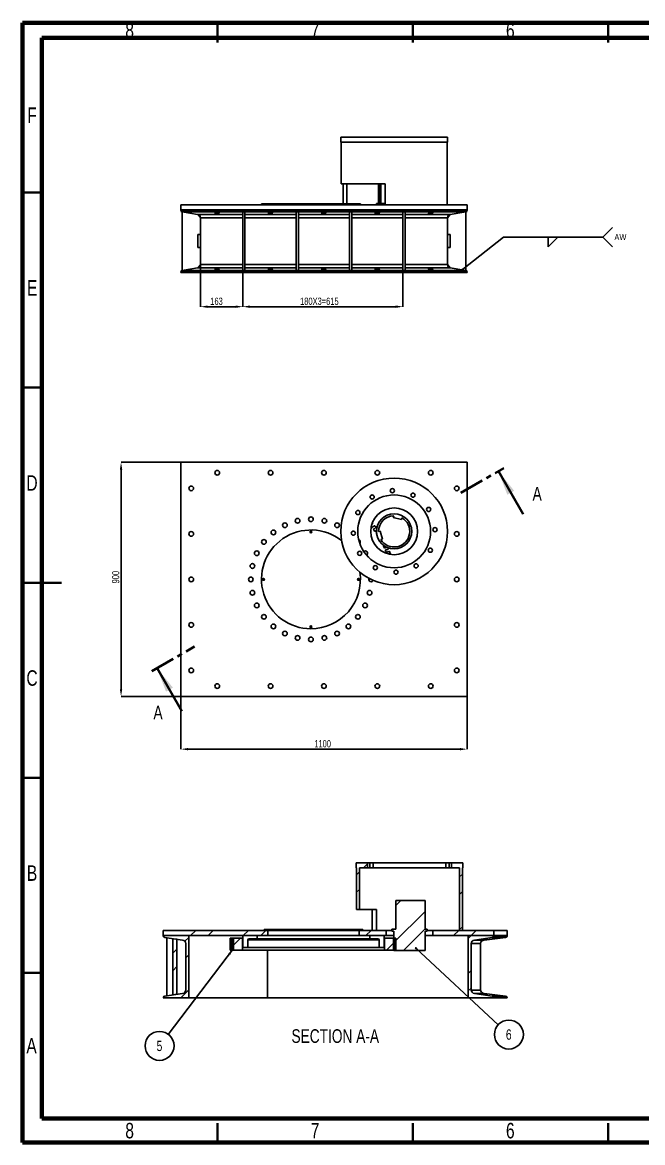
# Model space of a CAD drawing. Header units: millimetres. Extents: x 122 to 2816, y -707 to 556.
# Drawn here: x 121.9 to 280.8, y -701.7 to -414.6 of the extents above; entities that cross this region are included whole.
import ezdxf

# ---------------------------------------------------------------- set-up
doc = ezdxf.new("R2010")
doc.units = ezdxf.units.MM
doc.header["$PDSIZE"] = -1
doc.linetypes.add('CENTER', pattern=[10.16, 6.35, -1.27, 1.27, -1.27])
doc.layers.add('FORMAT', color=7, linetype='Continuous')
doc.styles.add('SLDTEXTSTYLE7', font='TXT', dxfattribs={"width": 0.75})
doc.dimstyles.new('SLDDIMSTYLE0', dxfattribs={"dimtxt": 2.5, "dimasz": 1.852083, "dimexe": 0, "dimexo": 0.625, "dimgap": 0, "dimtad": 1, "dimdec": 0, "dimrnd": 1e-09, "dimtxsty": 'Standard', "dimsah": 1, "dimcen": 2.5, "dimazin": 3, "dimtfac": 1.852083, "dimtdec": 0, "dimtmove": 0, "dimatfit": 3, "dimfrac": 2})
doc.dimstyles.new('SLDDIMSTYLE1', dxfattribs={"dimtxt": 2.5, "dimasz": 0.569872, "dimexe": 0, "dimexo": 0.625, "dimgap": 0, "dimtad": 1, "dimdec": 0, "dimrnd": 1e-09, "dimtxsty": 'Standard', "dimblk1": 'DOT', "dimblk2": 'DOT', "dimsah": 1, "dimcen": 2.5, "dimazin": 3, "dimtfac": 0.569872, "dimtdec": 0, "dimtmove": 0, "dimatfit": 3, "dimldrblk": 'DOT', "dimfrac": 2})
doc.dimstyles.new('SLDDIMSTYLE64', dxfattribs={"dimtxt": 1.852083, "dimasz": 1.852083, "dimexe": 0, "dimexo": 0.625, "dimgap": 0.463021, "dimtad": 1, "dimdec": 0, "dimlfac": 15, "dimrnd": 1e-09, "dimzin": 12, "dimtxsty": 'SLDTEXTSTYLE7', "dimsah": 1, "dimcen": 2.5, "dimazin": 3, "dimtfac": 1, "dimtdec": 0, "dimtmove": 0, "dimatfit": 0, "dimfrac": 2, "dimtzin": 12})
doc.dimstyles.new('SLDDIMSTYLE65', dxfattribs={"dimtxt": 1.852083, "dimasz": 1.852083, "dimexe": 0, "dimexo": 0.625, "dimgap": 0.463021, "dimtad": 1, "dimdec": 0, "dimlfac": 15, "dimrnd": 1e-09, "dimzin": 12, "dimtxsty": 'SLDTEXTSTYLE7', "dimsah": 1, "dimcen": 2.5, "dimazin": 3, "dimtfac": 1, "dimtdec": 0, "dimtmove": 0, "dimatfit": 3, "dimfrac": 2, "dimtzin": 12})
pattern_1 = [(45, (106.94, -706.673), (-6.7352, 6.7352), []), (45, (111.43, -706.673), (-6.7352, 6.7352), [])]

# ---------------------------------------------------------------- blocks, each defined once
blk = doc.blocks.new('*D1468')
at = {"layer": 'Defpoints', "color": 0}
for p in [(167.54, -476.6), (178.41, -478.12), (167.54, -487.42)]:
    blk.add_point(p, dxfattribs=at)
at = {"layer": 'FORMAT', "color": 0, "lineweight": -2}
for p, q in [((167.54, -476.67), (167.54, -487.42)), ((178.41, -478.18), (178.41, -487.42)), ((176.56, -487.42), (169.39, -487.42))]:
    blk.add_line(p, q, dxfattribs=at)
at = {"layer": 'FORMAT', "color": 0}
for points in [[(169.39, -487.11), (169.39, -487.73), (167.54, -487.42)], [(176.56, -487.11), (176.56, -487.73), (178.41, -487.42)]]:
    blk.add_solid(points, dxfattribs=at)
at = {"layer": 'FORMAT', "color": 0, "insert": (171.65, -485.11), "char_height": 1.852, "attachment_point": 2, "style": 'SLDTEXTSTYLE7'}
blk.add_mtext('\\A1;163', dxfattribs=at)
blk = doc.blocks.new('*D1469')
at = {"layer": 'Defpoints', "color": 0}
for p in [(178.41, -478.12), (219.41, -478.12), (219.41, -487.42)]:
    blk.add_point(p, dxfattribs=at)
at = {"layer": 'FORMAT', "color": 0, "lineweight": -2}
for p, q in [((178.41, -478.18), (178.41, -487.42)), ((219.41, -478.18), (219.41, -487.42)), ((180.26, -487.42), (217.56, -487.42))]:
    blk.add_line(p, q, dxfattribs=at)
at = {"layer": 'FORMAT', "color": 0}
for points in [[(180.26, -487.11), (180.26, -487.73), (178.41, -487.42)], [(217.56, -487.11), (217.56, -487.73), (219.41, -487.42)]]:
    blk.add_solid(points, dxfattribs=at)
at = {"layer": 'FORMAT', "color": 0, "insert": (197.99, -485.11), "char_height": 1.8521, "attachment_point": 2, "style": 'SLDTEXTSTYLE7'}
blk.add_mtext('\\A1;180X3=615', dxfattribs=at)
blk = doc.blocks.new('SW_SYMBOL_AWLD_FILL')
at = {"layer": 'FORMAT', "color": 0}
for p, q in [((0, 0), (0, 1250)), ((0, 1250), (1250, 0)), ((1250, 0), (0, 0))]:
    blk.add_line(p, q, dxfattribs=at)
blk = doc.blocks.new('SW_WELDSYMBOL_10')
at = {"layer": 'FORMAT', "color": 0}
for p, q in [((25.4, 0), (0, 0)), ((27.88, 2.48), (25.4, 0)), ((27.88, -2.48), (25.4, 0))]:
    blk.add_line(p, q, dxfattribs=at)
at = {"layer": 'FORMAT', "color": 0, "extrusion": (0, 0, -1), "xscale": 0.0020277832, "yscale": 0.0020277832, "zscale": 0.0020277832, "rotation": 180}
blk.add_blockref('SW_SYMBOL_AWLD_FILL', (-11.42, 0), dxfattribs=at)
at = {"layer": 'FORMAT', "color": 0, "insert": (28.41, 0.79), "char_height": 1.587, "attachment_point": 1, "style": 'SLDTEXTSTYLE7'}
blk.add_mtext('AW', dxfattribs=at)
blk = doc.blocks.new('_Dot')
at = {"color": 0, "linetype": 'ByBlock', "lineweight": -2}
blk.add_line((-0.5, 0), (-1, 0), dxfattribs=at)
at = {"color": 0, "linetype": 'ByBlock', "const_width": 0.5}
blk.add_lwpolyline([(-0.25, 0, 1), (0.25, 0, 1)], format="xyb", close=True, dxfattribs=at)
blk = doc.blocks.new('*D1466')
at = {"layer": 'Defpoints', "color": 0}
for p in [(162.51, -527.31), (147.2, -587.31), (162.51, -587.31)]:
    blk.add_point(p, dxfattribs=at)
at = {"layer": 'FORMAT', "color": 0, "lineweight": -2}
for p, q in [((162.45, -527.31), (147.2, -527.31)), ((147.2, -529.16), (147.2, -585.46)), ((162.45, -587.31), (147.2, -587.31))]:
    blk.add_line(p, q, dxfattribs=at)
at = {"layer": 'FORMAT', "color": 0}
for points in [[(146.89, -529.16), (147.51, -529.16), (147.2, -527.31)], [(146.89, -585.46), (147.51, -585.46), (147.2, -587.31)]]:
    blk.add_solid(points, dxfattribs=at)
at = {"layer": 'FORMAT', "color": 0, "insert": (144.89, -556.75), "char_height": 1.852, "attachment_point": 2, "rotation": 90, "style": 'SLDTEXTSTYLE7'}
blk.add_mtext('\\A1;900', dxfattribs=at)
blk = doc.blocks.new('*D1467')
at = {"layer": 'Defpoints', "color": 0}
for p in [(162.51, -587.31), (235.84, -587.31), (235.84, -600.83)]:
    blk.add_point(p, dxfattribs=at)
at = {"layer": 'FORMAT', "color": 0, "lineweight": -2}
for p, q in [((162.51, -587.37), (162.51, -600.83)), ((235.84, -587.37), (235.84, -600.83)), ((164.36, -600.83), (233.99, -600.83))]:
    blk.add_line(p, q, dxfattribs=at)
at = {"layer": 'FORMAT', "color": 0}
for points in [[(164.36, -600.53), (164.36, -601.14), (162.51, -600.83)], [(233.99, -600.53), (233.99, -601.14), (235.84, -600.83)]]:
    blk.add_solid(points, dxfattribs=at)
at = {"layer": 'FORMAT', "color": 0, "insert": (198.83, -598.52), "char_height": 1.852, "attachment_point": 2, "style": 'SLDTEXTSTYLE7'}
blk.add_mtext('\\A1;1100', dxfattribs=at)
blk = doc.blocks.new('SW_NOTE_0_150')
at = {"layer": 'FORMAT', "color": 0}
blk.add_circle((2.72, -2.53), 3.71, dxfattribs=at)
at = {"layer": 'FORMAT', "color": 0, "insert": (2.69, -1.2), "char_height": 2.65, "attachment_point": 2, "style": 'SLDTEXTSTYLE7'}
blk.add_mtext('6', dxfattribs=at)
blk = doc.blocks.new('SW_NOTE_0_151')
at = {"layer": 'FORMAT', "color": 0}
blk.add_circle((-2.25, -2.95), 3.71, dxfattribs=at)
at = {"layer": 'FORMAT', "color": 0, "insert": (-2.27, -1.63), "char_height": 2.65, "attachment_point": 2, "style": 'SLDTEXTSTYLE7'}
blk.add_mtext('5', dxfattribs=at)

msp = doc.modelspace()

# ---------------------------------------------------------------- hatches: boundary and pattern name
at = {"layer": 'FORMAT', "linetype": 'Continuous', "lineweight": 18}
h = msp.add_hatch(dxfattribs=at)
h.set_pattern_fill('ANSI32', color=256, style=0)
h.set_pattern_definition(pattern_1)
h.paths.add_polyline_path([(210.358218, -629.942492), (207.42395, -629.942492), (207.42395, -631.275825), (207.54395, -631.275825), (207.54395, -641.942492), (208.277283, -641.942492), (208.277283, -631.275825), (210.358218, -631.275825)], flags=0)
h = msp.add_hatch(dxfattribs=at)
h.set_pattern_fill('ANSI32', color=256, style=0)
h.set_pattern_definition(pattern_1)
h.paths.add_polyline_path([(210.909605, -631.275825), (211.757283, -631.275825), (211.757283, -629.942492), (210.909605, -629.942492)], flags=0)
h = msp.add_hatch(dxfattribs=at)
h.set_pattern_fill('ANSI32', color=256, style=0)
h.set_pattern_definition(pattern_1)
h.paths.add_polyline_path([(231.271628, -629.942492), (230.42395, -629.942492), (230.42395, -631.275825), (231.271628, -631.275825)], flags=0)
h = msp.add_hatch(dxfattribs=at)
h.set_pattern_fill('ANSI32', color=256, style=0)
h.set_pattern_definition(pattern_1)
h.paths.add_polyline_path([(234.637283, -631.275825), (234.757283, -631.275825), (234.757283, -629.942492), (231.823015, -629.942492), (231.823015, -631.275825), (233.90395, -631.275825), (233.90395, -647.275825), (234.637283, -647.275825)], flags=0)
h = msp.add_hatch(dxfattribs=at)
h.set_pattern_fill('ANSI32', color=256, style=0)
h.set_pattern_definition(pattern_1)
h.paths.add_polyline_path([(217.098253, -652.475825), (225.08298, -652.475825), (225.08298, -648.809159), (225.090617, -648.809159), (225.090617, -647.475825), (225.590617, -647.475825), (225.590617, -646.975825), (225.090617, -646.975825), (225.090617, -639.642492), (217.585377, -639.642492), (217.585377, -646.975825), (216.590617, -646.975825), (216.590617, -647.475825), (217.090617, -647.475825), (217.090617, -648.809159), (217.098253, -648.809159)], flags=0)
h = msp.add_hatch(dxfattribs=at)
h.set_pattern_fill('ANSI32', color=256, style=0)
h.set_pattern_definition(pattern_1)
edge = h.paths.add_edge_path(flags=0)
edge.add_line((158.000599, -664.529051), (158.000599, -664.609159))
edge.add_line((158.000599, -664.609159), (164.543902, -664.609159))
edge.add_line((164.543902, -664.609159), (164.543902, -648.609159))
edge.add_line((164.543902, -648.609159), (158.000599, -648.609159))
edge.add_line((158.000599, -648.609159), (158.000599, -648.689266))
edge.add_ellipse((158.500969, -648.689266), major_axis=(-0.50037, 0), ratio=0.8660254038, start_angle=360, end_angle=439.10582969)
edge.add_line((158.418703, -649.116703), (162.976383, -649.774595))
edge.add_ellipse((162.811851, -650.629468), major_axis=(-1.00074, 0), ratio=0.8660254038, start_angle=180, end_angle=259.10582969, ccw=False)
edge.add_line((163.812591, -650.629468), (163.812591, -662.588849))
edge.add_ellipse((162.811851, -662.588849), major_axis=(-1.00074, 0), ratio=0.8660254038, start_angle=100.89417031, end_angle=180, ccw=False)
edge.add_line((162.976383, -663.443722), (158.418703, -664.101615))
edge.add_ellipse((158.500969, -664.529051), major_axis=(-0.50037, 0), ratio=0.8660254038, start_angle=280.89417031, end_angle=360)
h = msp.add_hatch(dxfattribs=at)
h.set_pattern_fill('ANSI32', color=256, style=0)
h.set_pattern_definition(pattern_1)
h.paths.add_polyline_path([(184.82395, -647.275825), (158.000599, -647.275825), (158.000599, -648.609159), (184.82395, -648.609159)], flags=0)
h = msp.add_hatch(dxfattribs=at)
h.set_pattern_fill('ANSI32', color=256, style=0)
h.set_pattern_definition(pattern_1)
edge = h.paths.add_edge_path(flags=0)
edge.add_line((179.990617, -649.409159), (182.02395, -649.409159))
edge.add_line((182.02395, -649.409159), (182.02395, -648.609159))
edge.add_line((182.02395, -648.609159), (178.407283, -648.609159))
edge.add_line((178.407283, -648.609159), (178.407283, -651.642492))
edge.add_line((178.407283, -651.642492), (179.657283, -651.642492))
edge.add_line((179.657283, -651.642492), (179.657283, -649.742492))
edge.add_arc((179.990617, -649.742492), 0.333333, 90, 180, ccw=False)
h = msp.add_hatch(dxfattribs=at)
h.set_pattern_fill('ANSI32', color=256, style=0)
h.set_pattern_definition(pattern_1)
h.paths.add_polyline_path([(209.157283, -647.075825), (183.82395, -647.075825), (183.82395, -647.275825), (209.157283, -647.275825)], flags=0)
h = msp.add_hatch(dxfattribs=at)
h.set_pattern_fill('ANSI32', color=256, style=0)
h.set_pattern_definition(pattern_1)
h.paths.add_polyline_path([(208.157283, -647.275825), (208.157283, -648.609159), (215.090617, -648.609159), (215.090617, -647.275825)], flags=0)
h = msp.add_hatch(dxfattribs=at)
h.set_pattern_fill('ANSI32', color=256, style=0)
h.set_pattern_definition(pattern_1)
edge = h.paths.add_edge_path(flags=0)
edge.add_line((214.57395, -648.609159), (210.957283, -648.609159))
edge.add_line((210.957283, -648.609159), (210.957283, -649.409159))
edge.add_line((210.957283, -649.409159), (212.990617, -649.409159))
edge.add_arc((212.990617, -649.742492), 0.333333, 0, 90, ccw=False)
edge.add_line((213.32395, -649.742492), (213.32395, -651.642492))
edge.add_line((213.32395, -651.642492), (214.57395, -651.642492))
edge.add_line((214.57395, -651.642492), (214.57395, -648.609159))
h = msp.add_hatch(dxfattribs=at)
h.set_pattern_fill('ANSI32', color=256, style=0)
h.set_pattern_definition(pattern_1)
h.paths.add_polyline_path([(227.090617, -648.609159), (242.678638, -648.609159), (242.678638, -647.275825), (227.090617, -647.275825)], flags=0)
h = msp.add_hatch(dxfattribs=at)
h.set_pattern_fill('ANSI32', color=256, style=0)
h.set_pattern_definition(pattern_1)
edge = h.paths.add_edge_path(flags=0)
edge.add_line((236.135335, -648.609159), (236.135335, -664.609159))
edge.add_line((236.135335, -664.609159), (242.678638, -664.609159))
edge.add_line((242.678638, -664.609159), (242.678638, -664.529051))
edge.add_ellipse((242.178268, -664.529051), major_axis=(0.50037, 0), ratio=0.8660254038, start_angle=0, end_angle=79.10582969)
edge.add_line((242.260534, -664.101615), (237.702853, -663.443722))
edge.add_ellipse((237.867386, -662.588849), major_axis=(1.00074, 0), ratio=0.8660254038, start_angle=180, end_angle=259.10582969, ccw=False)
edge.add_line((236.866645, -662.588849), (236.866645, -650.629468))
edge.add_ellipse((237.867386, -650.629468), major_axis=(1.00074, 0), ratio=0.8660254038, start_angle=100.89417031, end_angle=180, ccw=False)
edge.add_line((237.702853, -649.774595), (242.260534, -649.116703))
edge.add_ellipse((242.178268, -648.689266), major_axis=(0.50037, 0), ratio=0.8660254038, start_angle=280.89417031, end_angle=360)
edge.add_line((242.678638, -648.689266), (242.678638, -648.609159))
edge.add_line((242.678638, -648.609159), (236.135335, -648.609159))
h = msp.add_hatch(dxfattribs=at)
h.set_pattern_fill('ANSI32', color=256, style=0)
h.set_pattern_definition(pattern_1)
h.paths.add_polyline_path([(161.52395, -663.653378), (161.52395, -649.564939), (160.457283, -649.410968), (160.457283, -663.807349)], flags=0)
h = msp.add_hatch(dxfattribs=at)
h.set_pattern_fill('ANSI32', color=256, style=0)
h.set_pattern_definition(pattern_1)
h.paths.add_polyline_path([(175.421053, -649.309159), (175.421053, -652.342492), (175.697004, -652.342492), (175.697004, -649.309159)], flags=0)
h = msp.add_hatch(dxfattribs=at)
h.set_pattern_fill('ANSI32', color=256, style=0)
h.set_pattern_definition(pattern_1)
h.paths.add_polyline_path([(176.030543, -649.309159), (176.030543, -652.342492), (178.307283, -652.342492), (178.307283, -649.309159)], flags=0)
h = msp.add_hatch(dxfattribs=at)
h.set_pattern_fill('ANSI32', color=256, style=0)
h.set_pattern_definition(pattern_1)
h.paths.add_polyline_path([(216.95069, -652.342492), (216.95069, -649.309159), (214.67395, -649.309159), (214.67395, -652.342492)], flags=0)
h = msp.add_hatch(dxfattribs=at)
h.set_pattern_fill('ANSI32', color=256, style=0)
h.set_pattern_definition(pattern_1)
h.paths.add_polyline_path([(217.28423, -649.309159), (217.28423, -652.342492), (217.56018, -652.342492), (217.56018, -649.309159)], flags=0)

# ---------------------------------------------------------------- linework, layer by layer
at = {"color": 7, "linetype": 'Continuous', "lineweight": 70}
for p, q in [((121.939991, -701.672732), (121.939991, -414.672732)), ((121.939991, -414.672732), (521.939991, -414.672732)), ((126.939991, -695.539207), (126.939991, -418.539207)), ((126.939991, -418.539207), (516.342463, -418.539207)), ((516.342463, -695.539207), (126.939991, -695.539207)), ((521.939991, -701.672732), (121.939991, -701.672732))]:
    msp.add_line(p, q, dxfattribs=at)
at = {"color": 7, "linetype": 'Continuous', "lineweight": 35}
for p, q in [((171.939991, -419.672732), (171.939991, -414.672732)), ((221.939991, -419.672732), (221.939991, -414.672732)), ((271.939991, -419.672732), (271.939991, -414.672732)), ((126.939991, -458.172732), (121.939991, -458.172732)), ((126.939991, -508.172732), (121.939991, -508.172732)), ((250.184816, -540.602756), (243.834816, -529.604233)), ((121.938991, -558.172732), (131.940991, -558.172732)), ((126.939991, -558.172732), (121.939991, -558.172732)), ((162.775505, -591.068545), (156.425505, -580.070022)), ((126.939991, -608.172732), (121.939991, -608.172732)), ((126.939991, -658.172732), (121.939991, -658.172732)), ((171.939991, -696.672732), (171.939991, -701.672732)), ((221.939991, -696.672732), (221.939991, -701.672732)), ((271.939991, -696.672732), (271.939991, -701.672732))]:
    msp.add_line(p, q, dxfattribs=at)
at = {"color": 7, "linetype": 'Continuous', "lineweight": 25}
for p, q in [((203.480399, -443.95769), (203.480399, -445.291024)), ((230.813733, -443.95769), (203.480399, -443.95769)), ((230.813733, -445.291024), (230.813733, -443.95769)), ((230.813733, -445.291024), (203.480399, -445.291024)), ((203.600399, -445.291024), (203.600399, -455.95769)), ((230.693733, -461.291024), (230.693733, -445.291024)), ((203.600399, -455.95769), (214.812729, -455.95769)), ((204.066737, -461.091024), (204.066737, -455.95769)), ((205.017377, -455.95769), (205.017377, -461.091024)), ((213.147066, -455.95769), (213.147066, -460.991024)), ((213.147194, -460.991024), (213.147194, -455.95769)), ((213.584882, -460.991024), (213.584882, -455.95769)), ((213.73252, -460.991024), (213.73252, -455.95769)), ((214.812729, -455.95769), (214.812729, -461.291024)), ((162.509508, -461.291024), (162.509508, -462.624357)), ((162.509508, -461.291024), (235.842841, -461.291024)), ((183.176174, -461.091024), (183.176174, -461.291024)), ((183.176174, -461.091024), (195.842841, -461.091024)), ((195.842841, -461.091024), (208.509508, -461.091024)), ((208.509508, -461.291024), (208.509508, -461.091024)), ((212.647066, -460.991024), (212.647066, -461.291024)), ((212.647066, -460.991024), (214.812729, -460.991024)), ((235.842841, -461.291024), (235.842841, -462.624357)), ((162.509508, -462.624357), (235.842841, -462.624357)), ((162.509508, -462.704465), (162.509508, -462.624357)), ((162.509508, -462.704465), (235.842841, -462.704465)), ((162.871596, -463.131901), (235.480752, -463.131901)), ((162.871596, -463.131901), (166.818664, -463.789794)), ((162.871596, -463.131901), (162.871596, -478.116813)), ((166.818664, -463.789794), (167.542841, -464.644667)), ((167.542841, -464.644667), (167.542841, -476.604047)), ((178.409508, -463.131901), (178.409508, -478.116813)), ((178.409508, -463.131901), (178.942841, -463.131901)), ((178.942841, -463.131901), (178.942841, -478.116813)), ((192.076174, -463.131901), (192.076174, -478.116813)), ((192.076174, -463.131901), (192.609508, -463.131901)), ((192.609508, -463.131901), (192.609508, -478.116813)), ((205.742841, -463.131901), (205.742841, -478.116813)), ((205.742841, -463.131901), (206.276174, -463.131901)), ((206.276174, -463.131901), (206.276174, -478.116813)), ((219.409508, -463.131901), (219.409508, -478.116813)), ((219.409508, -463.131901), (219.942841, -463.131901)), ((219.942841, -463.131901), (219.942841, -478.116813)), ((231.533685, -463.789794), (230.809508, -464.644667)), ((230.809508, -476.604047), (230.809508, -464.644667)), ((231.533685, -463.789794), (235.480752, -463.131901)), ((235.480752, -463.131901), (235.480752, -478.116813)), ((235.842841, -462.704465), (235.842841, -462.624357)), ((166.876174, -468.95769), (167.542841, -468.95769)), ((166.876174, -472.291024), (166.876174, -468.95769)), ((231.476174, -468.95769), (230.809508, -468.95769)), ((231.476174, -472.291024), (231.476174, -468.95769)), ((167.542841, -472.291024), (166.876174, -472.291024)), ((230.809508, -472.291024), (231.476174, -472.291024)), ((166.818664, -477.45892), (167.542841, -476.604047)), ((231.533685, -477.45892), (230.809508, -476.604047)), ((162.509508, -478.54425), (235.842841, -478.54425)), ((162.509508, -478.624357), (162.509508, -478.54425)), ((162.509508, -478.624357), (235.842841, -478.624357)), ((166.818664, -477.45892), (162.871596, -478.116813)), ((162.871596, -478.116813), (235.480752, -478.116813)), ((178.409508, -478.116813), (178.942841, -478.116813)), ((192.076174, -478.116813), (192.609508, -478.116813)), ((205.742841, -478.116813), (206.276174, -478.116813)), ((219.409508, -478.116813), (219.942841, -478.116813)), ((235.480752, -478.116813), (231.533685, -477.45892)), ((235.842841, -478.624357), (235.842841, -478.54425)), ((235.842841, -527.312412), (162.509508, -527.312412)), ((162.509508, -527.312412), (162.509508, -587.312412)), ((235.842841, -587.312412), (235.842841, -527.312412)), ((217.049995, -541.013591), (216.939302, -541.45508)), ((219.008585, -541.973905), (216.939302, -541.45508)), ((219.119278, -541.532415), (219.008585, -541.973905)), ((211.386471, -543.334453), (211.392297, -543.330333)), ((211.463667, -543.261914), (211.646856, -543.024728)), ((211.785634, -543.780542), (211.475842, -544.113023)), ((211.81457, -544.524979), (212.200652, -544.285281)), ((212.122643, -543.56931), (211.863014, -543.719003)), ((212.56636, -544.758208), (212.237239, -545.071567)), ((212.275986, -544.221253), (212.473032, -543.995447)), ((212.550725, -545.503043), (212.66742, -545.439932)), ((212.658207, -544.69595), (212.647282, -544.701406)), ((213.147194, -545.044425), (213.584882, -544.919544)), ((213.584882, -544.919544), (214.170208, -546.971008)), ((213.73252, -547.095889), (214.170208, -546.971008)), ((214.390867, -548.676132), (214.489505, -548.643854)), ((215.065929, -549.080946), (214.6719, -549.307343)), ((214.874153, -549.800839), (215.313735, -549.68559)), ((215.523798, -550.2453), (215.116935, -550.447727)), ((215.404594, -549.646611), (215.659444, -549.488917)), ((215.91354, -550.165953), (215.617867, -550.214874)), ((215.828028, -550.830206), (216.091853, -550.688035)), ((162.509508, -587.312412), (235.842841, -587.312412)), ((207.42395, -631.275825), (207.42395, -629.942492)), ((207.42395, -629.942492), (210.358218, -629.942492)), ((207.54395, -631.275825), (207.42395, -631.275825)), ((207.54395, -641.942492), (207.54395, -631.275825)), ((208.277283, -631.275825), (208.277283, -641.942492)), ((210.358218, -631.275825), (208.277283, -631.275825)), ((210.358218, -631.275825), (210.358218, -629.942492)), ((210.909605, -629.942492), (210.358218, -629.942492)), ((210.909605, -631.275825), (210.358218, -631.275825)), ((210.909605, -629.942492), (210.909605, -631.275825)), ((210.909605, -629.942492), (211.757283, -629.942492)), ((211.757283, -631.275825), (210.909605, -631.275825)), ((211.757283, -631.275825), (211.757283, -629.942492)), ((230.42395, -629.942492), (211.757283, -629.942492)), ((211.757283, -631.275825), (230.42395, -631.275825)), ((230.42395, -629.942492), (230.42395, -631.275825)), ((230.42395, -629.942492), (231.271628, -629.942492)), ((231.271628, -631.275825), (230.42395, -631.275825)), ((231.271628, -631.275825), (231.271628, -629.942492)), ((231.823015, -629.942492), (231.271628, -629.942492)), ((231.823015, -631.275825), (231.271628, -631.275825)), ((231.823015, -629.942492), (231.823015, -631.275825)), ((231.823015, -629.942492), (234.757283, -629.942492)), ((233.90395, -631.275825), (231.823015, -631.275825)), ((233.90395, -647.275825), (233.90395, -631.275825)), ((234.637283, -631.275825), (234.637283, -647.275825)), ((234.757283, -631.275825), (234.637283, -631.275825)), ((234.757283, -629.942492), (234.757283, -631.275825)), ((217.585377, -646.975825), (217.585377, -639.642492)), ((217.585377, -639.642492), (225.090617, -639.642492)), ((225.090617, -639.642492), (225.090617, -646.975825)), ((208.277283, -641.942492), (207.54395, -641.942492)), ((208.277283, -641.942492), (212.650711, -641.942492)), ((211.524621, -647.275825), (211.524621, -641.942492)), ((212.650711, -641.942492), (212.650711, -647.275825)), ((158.000599, -647.275825), (158.000599, -648.609159)), ((184.82395, -647.275825), (158.000599, -647.275825)), ((158.000599, -648.609159), (158.000599, -648.689266)), ((164.543902, -648.609159), (158.000599, -648.609159)), ((184.82395, -648.609159), (158.000599, -648.609159)), ((164.543902, -664.609159), (164.543902, -648.609159)), ((178.407283, -648.609159), (178.407283, -651.642492)), ((182.02395, -648.609159), (178.407283, -648.609159)), ((182.02395, -649.409159), (182.02395, -648.609159)), ((183.82395, -647.075825), (183.82395, -647.275825)), ((183.82395, -647.075825), (209.157283, -647.075825)), ((183.82395, -647.275825), (209.157283, -647.275825)), ((184.82395, -647.275825), (184.82395, -648.609159)), ((208.157283, -648.609159), (184.82395, -648.609159)), ((208.157283, -648.609159), (208.157283, -647.275825)), ((215.090617, -647.275825), (208.157283, -647.275825)), ((215.090617, -648.609159), (208.157283, -648.609159)), ((209.157283, -647.275825), (209.157283, -647.075825)), ((210.957283, -648.609159), (210.957283, -649.409159)), ((214.57395, -648.609159), (210.957283, -648.609159)), ((214.57395, -651.642492), (214.57395, -648.609159)), ((215.090617, -648.609159), (215.090617, -647.275825)), ((216.590617, -647.275825), (215.090617, -647.275825)), ((215.090617, -648.609159), (217.090617, -648.609159)), ((216.590617, -647.475825), (216.590617, -646.975825)), ((216.590617, -646.975825), (217.585377, -646.975825)), ((216.590617, -647.475825), (217.090617, -647.475825)), ((217.090617, -647.475825), (217.090617, -648.809159)), ((217.098253, -648.809159), (217.090617, -648.809159)), ((217.090873, -652.475825), (217.090873, -648.809159)), ((217.098253, -652.475825), (217.098253, -648.809159)), ((225.090617, -648.809159), (225.08298, -648.809159)), ((225.08298, -648.809159), (225.08298, -652.475825)), ((225.090617, -646.975825), (225.590617, -646.975825)), ((225.090617, -647.475825), (225.590617, -647.475825)), ((225.090617, -648.809159), (225.090617, -647.475825)), ((225.090617, -648.609159), (227.090617, -648.609159)), ((225.590617, -646.975825), (225.590617, -647.475825)), ((227.090617, -647.275825), (225.590617, -647.275825)), ((227.090617, -647.275825), (227.090617, -648.609159)), ((242.678638, -647.275825), (227.090617, -647.275825)), ((242.678638, -648.609159), (227.090617, -648.609159)), ((234.637283, -647.275825), (233.90395, -647.275825)), ((242.678638, -648.609159), (236.135335, -648.609159)), ((236.135335, -648.609159), (236.135335, -664.609159)), ((242.678638, -648.609159), (242.678638, -647.275825)), ((242.678638, -647.275825), (246.131633, -647.275825)), ((242.678638, -648.689266), (242.678638, -648.609159)), ((242.678638, -648.609159), (246.131633, -648.609159)), ((242.678638, -648.689266), (246.131633, -648.689266)), ((246.131633, -647.275825), (246.131633, -648.609159)), ((246.131633, -648.689266), (246.131633, -648.609159)), ((158.418703, -649.116703), (162.976383, -649.774595)), ((158.928348, -649.190269), (158.928348, -664.028048)), ((160.457283, -649.410968), (160.457283, -663.807349)), ((160.457283, -649.410968), (161.52395, -649.564939)), ((161.52395, -649.564939), (161.52395, -663.653378)), ((163.812591, -650.629468), (163.812591, -662.588849)), ((175.143667, -649.309159), (175.143667, -652.342492)), ((175.143667, -649.309159), (175.196435, -649.309159)), ((175.196435, -652.342492), (175.196435, -649.309159)), ((175.196435, -649.309159), (175.421053, -649.309159)), ((175.697004, -649.309159), (175.421053, -649.309159)), ((175.421053, -652.342492), (175.421053, -649.309159)), ((175.697004, -649.309159), (175.697004, -652.342492)), ((175.697004, -649.309159), (176.030543, -649.309159)), ((176.030543, -652.342492), (176.030543, -649.309159)), ((178.307283, -649.309159), (176.030543, -649.309159)), ((178.307283, -652.342492), (178.307283, -649.309159)), ((178.307283, -649.309159), (178.407283, -649.309159)), ((178.407283, -651.642492), (179.657283, -651.642492)), ((213.32395, -649.742492), (179.657283, -649.742492)), ((179.657283, -651.642492), (179.657283, -649.742492)), ((179.657283, -651.642492), (213.32395, -651.642492)), ((179.990617, -649.409159), (182.02395, -649.409159)), ((182.02395, -649.409159), (210.957283, -649.409159)), ((210.957283, -649.409159), (212.990617, -649.409159)), ((213.32395, -649.742492), (213.32395, -651.642492)), ((213.32395, -651.642492), (214.57395, -651.642492)), ((214.57395, -649.309159), (214.67395, -649.309159)), ((214.67395, -649.309159), (214.67395, -652.342492)), ((216.95069, -649.309159), (214.67395, -649.309159)), ((216.95069, -649.309159), (216.95069, -652.342492)), ((216.95069, -649.309159), (217.090873, -649.309159)), ((217.56018, -649.309159), (217.28423, -649.309159)), ((217.28423, -652.342492), (217.28423, -649.309159)), ((217.56018, -649.309159), (217.56018, -652.342492)), ((236.866645, -662.588849), (236.866645, -650.629468)), ((236.866645, -650.629468), (239.255972, -650.629468)), ((237.702853, -649.774595), (242.260534, -649.116703)), ((237.702853, -649.774595), (240.245216, -649.774595)), ((239.255972, -650.629468), (239.255972, -662.588849)), ((245.63701, -649.116703), (240.245216, -649.774595)), ((242.260534, -649.116703), (245.63701, -649.116703)), ((175.196435, -652.342492), (175.143667, -652.342492)), ((175.421053, -652.342492), (175.196435, -652.342492)), ((175.421053, -652.342492), (175.697004, -652.342492)), ((176.030543, -652.342492), (175.697004, -652.342492)), ((176.030543, -652.342492), (178.307283, -652.342492)), ((178.307283, -652.342492), (214.67395, -652.342492)), ((184.697247, -664.609159), (184.697247, -652.342492)), ((214.67395, -652.342492), (216.95069, -652.342492)), ((217.090873, -652.342492), (216.95069, -652.342492)), ((217.098253, -652.475825), (217.090873, -652.475825)), ((225.08298, -652.475825), (217.098253, -652.475825)), ((217.28423, -652.342492), (217.56018, -652.342492)), ((236.866645, -662.588849), (239.255972, -662.588849)), ((158.000599, -664.529051), (158.000599, -664.609159)), ((158.000599, -664.609159), (164.543902, -664.609159)), ((162.976383, -663.443722), (158.418703, -664.101615)), ((160.457283, -663.807349), (161.52395, -663.653378)), ((184.697247, -664.609159), (164.543902, -664.609159)), ((236.135335, -664.609159), (184.697247, -664.609159)), ((236.135335, -664.609159), (242.678638, -664.609159)), ((242.260534, -664.101615), (237.702853, -663.443722)), ((237.702853, -663.443722), (240.245216, -663.443722)), ((240.245216, -663.443722), (245.63701, -664.101615)), ((242.260534, -664.101615), (245.63701, -664.101615)), ((242.678638, -664.609159), (242.678638, -664.529051)), ((242.678638, -664.529051), (246.131633, -664.529051)), ((242.678638, -664.609159), (246.131633, -664.609159)), ((246.131633, -664.609159), (246.131633, -664.529051))]:
    msp.add_line(p, q, dxfattribs=at)
at = {"color": 8, "linetype": 'Continuous', "lineweight": 25}
for p, q in [((166.818664, -463.789794), (178.409508, -463.789794)), ((167.542841, -464.644667), (178.409508, -464.644667)), ((178.942841, -463.789794), (192.076174, -463.789794)), ((178.942841, -464.644667), (192.076174, -464.644667)), ((192.609508, -463.789794), (205.742841, -463.789794)), ((192.609508, -464.644667), (205.742841, -464.644667)), ((206.276174, -463.789794), (219.409508, -463.789794)), ((206.276174, -464.644667), (219.409508, -464.644667)), ((219.942841, -463.789794), (231.533685, -463.789794)), ((219.942841, -464.644667), (230.809508, -464.644667)), ((167.542841, -476.604047), (178.409508, -476.604047)), ((178.942841, -476.604047), (192.076174, -476.604047)), ((192.609508, -476.604047), (205.742841, -476.604047)), ((206.276174, -476.604047), (219.409508, -476.604047)), ((219.942841, -476.604047), (230.809508, -476.604047)), ((166.818664, -477.45892), (178.409508, -477.45892)), ((178.942841, -477.45892), (192.076174, -477.45892)), ((192.609508, -477.45892), (205.742841, -477.45892)), ((206.276174, -477.45892), (219.409508, -477.45892)), ((219.942841, -477.45892), (231.533685, -477.45892))]:
    msp.add_line(p, q, dxfattribs=at)
at = {"color": 7, "linetype": 'CENTER', "lineweight": 35}
for p, q in [((234.211108, -535.160483), (245.209631, -528.810483)), ((155.050689, -580.863772), (166.054711, -574.510597))]:
    msp.add_line(p, q, dxfattribs=at)
at = {"color": 7, "linetype": 'Continuous', "lineweight": 25}
for centre, radius in [((171.842841, -529.979079), 0.6), ((185.509508, -529.979079), 0.6), ((199.176174, -529.979079), 0.6), ((212.842841, -529.979079), 0.6), ((226.509508, -529.979079), 0.6), ((165.176174, -533.979079), 0.6), ((217.147066, -545.012412), 13.666667), ((216.690516, -534.555708), 0.533333), ((233.176174, -533.979079), 0.6), ((217.147066, -545.012412), 9.333333), ((211.52333, -536.184915), 0.533333), ((221.980035, -535.728366), 0.533333), ((207.863019, -540.179444), 0.533333), ((217.147066, -545.012412), 6), ((225.974563, -539.388677), 0.533333), ((192.416019, -542.298523), 0.6), ((195.842841, -541.912412), 0.6), ((199.269663, -542.298523), 0.6), ((217.147066, -545.012412), 4.5), ((165.176174, -545.645746), 0.6), ((186.241098, -545.272208), 0.6), ((189.161031, -543.437492), 0.6), ((195.842841, -545.145746), 0.233333), ((195.842841, -545.145746), 0.2), ((202.524651, -543.437492), 0.6), ((206.690361, -545.468962), 0.533333), ((227.603771, -544.555863), 0.533333), ((233.176174, -545.645746), 0.6), ((183.802636, -547.71067), 0.6), ((181.96792, -550.630603), 0.6), ((208.319569, -550.636148), 0.533333), ((226.431113, -549.845381), 0.533333), ((180.828951, -553.88559), 0.6), ((212.314097, -554.296459), 0.533333), ((222.770802, -553.83991), 0.533333), ((165.176174, -557.312412), 0.6), ((180.442841, -557.312412), 0.6), ((217.603615, -555.469117), 0.533333), ((233.176174, -557.312412), 0.6), ((183.676174, -557.312412), 0.233333), ((183.676174, -557.312412), 0.2), ((208.009508, -557.312412), 0.233333), ((208.009508, -557.312412), 0.2), ((180.828951, -560.739235), 0.6), ((210.856731, -560.739235), 0.6), ((181.96792, -563.994222), 0.6), ((209.717762, -563.994222), 0.6), ((165.176174, -568.979079), 0.6), ((183.802636, -566.914155), 0.6), ((207.883046, -566.914155), 0.6), ((233.176174, -568.979079), 0.6), ((186.241098, -569.352617), 0.6), ((189.161031, -571.187333), 0.6), ((195.842841, -569.479079), 0.233333), ((195.842841, -569.479079), 0.2), ((202.524651, -571.187333), 0.6), ((205.444584, -569.352617), 0.6), ((192.416019, -572.326302), 0.6), ((195.842841, -572.712412), 0.6), ((199.269663, -572.326302), 0.6), ((165.176174, -580.645746), 0.6), ((233.176174, -580.645746), 0.6), ((171.842841, -584.645746), 0.6), ((185.509508, -584.645746), 0.6), ((199.176174, -584.645746), 0.6), ((212.842841, -584.645746), 0.6), ((226.509508, -584.645746), 0.6)]:
    msp.add_circle(centre, radius, dxfattribs=at)
for centre, radius, start, end in [((162.942841, -462.704465), 0.433333, 180, 260.537), ((166.676174, -464.644667), 0.866667, 0, 80.537), ((231.676174, -464.644667), 0.866667, 99.463, 180), ((235.409508, -462.704465), 0.433333, 279.463, 0), ((166.676174, -476.604047), 0.866667, 279.463, 0), ((231.676174, -476.604047), 0.866667, 180, 260.537), ((162.942841, -478.54425), 0.433333, 99.463, 180), ((235.409508, -478.54425), 0.433333, 0, 80.537), ((217.147066, -545.012412), 4, 91.39057448, 180.45855458), ((217.147066, -545.012412), 4, 211.39057448, 60.45855458), ((195.842841, -557.312412), 12.666667, 51.7518475, 270), ((195.842841, -557.312412), 20.460073, 40.17535796, 41.10872873), ((211.199856, -543.058161), 0.333333, 305.26249949, 322.31946507), ((195.842841, -557.312412), 21.36, 42.29183524, 42.64815456), ((211.594094, -542.983977), 0.066667, 322.31946507, 42.29183524), ((212.02951, -544.007776), 0.333333, 119.96624922, 137.0232148), ((195.842841, -557.312412), 20.460073, 36.74678653, 38.6817849), ((212.155943, -543.627064), 0.066667, 39.99387905, 119.96624922), ((212.024833, -544.002088), 0.333333, 301.83392806, 318.89089364), ((195.842841, -557.312412), 21.36, 38.86326381, 39.99387905), ((212.422802, -543.951614), 0.066667, 318.89089364, 38.86326381), ((195.842841, -557.312412), 20.460073, 34.50571631, 35.25321347), ((212.796211, -544.99962), 0.333333, 116.53767779, 133.59464337), ((207.883046, -547.71067), 0.6, 319.50652418, 72.97114505), ((209.717762, -550.630603), 0.6, 307.1358365, 127.05878295), ((195.842841, -557.312412), 20.460073, 23.03250082, 24.96749918), ((195.842841, -557.312412), 20.460073, 19.60392939, 21.53892775), ((215.231992, -549.369969), 0.333333, 102.82339208, 119.88035765), ((215.229199, -549.363154), 0.333333, 284.69107092, 301.74803649), ((215.672279, -550.543736), 0.333333, 99.39482065, 116.45178623), ((195.842841, -557.312412), 21.36, 21.72040667, 22.18828064), ((215.624365, -549.432226), 0.066667, 301.74803649, 21.72040667), ((215.669899, -550.536767), 0.333333, 288.27407247, 298.31946507), ((215.924423, -550.231726), 0.066667, 19.42245047, 99.39482065), ((195.842841, -557.312412), 21.36, 18.29183524, 19.42245047), ((216.060227, -550.629347), 0.066667, 298.31946507, 18.29183524), ((195.842841, -557.312412), 12.666667, 270, 8.2481525), ((211.242841, -557.312412), 0.6, 155.29572918, 270), ((211.242841, -557.312412), 0.6, 270, 333.42055603), ((179.990617, -649.742492), 0.333333, 90, 180), ((212.990617, -649.742492), 0.333333, 0, 90)]:
    msp.add_arc(centre, radius, start, end, dxfattribs=at)
for centre, major_axis, ratio in [((171.842841, -463.516026), (0.6, 0), 0.166678825), ((185.509508, -463.516026), (0.6, 0), 0.166678825), ((199.176174, -463.516026), (0.6, 0), 0.166678825), ((212.842841, -463.516026), (0.6, 0), 0.166678825), ((226.509508, -463.516026), (0.6, 0), 0.166678825), ((171.842841, -477.732689), (0.6, 0), 0.166678825), ((185.509508, -477.732689), (0.6, 0), 0.166678825), ((199.176174, -477.732689), (0.6, 0), 0.166678825), ((212.842841, -477.732689), (0.6, 0), 0.166678825), ((226.509508, -477.732689), (0.6, 0), 0.166678825), ((240.488898, -649.500827), (0.599958, 0.087196), 0.0816269534), ((240.488898, -663.71749), (0.599958, -0.087196), 0.0816269534)]:
    msp.add_ellipse(centre, major_axis=major_axis, ratio=ratio, dxfattribs=at)
for centre, major_axis, ratio, start_param, end_param in [((158.500969, -648.689266), (-0.50037, 0), 0.8660254038, 0, 1.4056358197), ((242.178268, -648.689266), (0.50037, 0), 0.8660254038, 4.8775494875, 6.2831853072), ((245.539688, -648.689266), (0.591944, 0), 0.7320508076, 4.8775494875, 6.2831853072), ((245.539688, -648.689266), (0.591944, 0), 0.7320508076, 4.8775494875, 6.2831853072), ((162.811851, -650.629468), (-1.00074, 0), 0.8660254038, 3.1415926536, 4.5472284733), ((237.867386, -650.629468), (1.00074, 0), 0.8660254038, 1.7359568339, 3.1415926536), ((240.43986, -650.629468), (1.183889, 0), 0.7320508076, 1.7359568339, 3.1415926536), ((240.43986, -650.629468), (1.183889, 0), 0.7320508076, 1.7359568339, 3.1415926536), ((162.811851, -662.588849), (-1.00074, 0), 0.8660254038, 1.7359568339, 3.1415926536), ((237.867386, -662.588849), (1.00074, 0), 0.8660254038, 3.1415926536, 4.5472284733), ((240.43986, -662.588849), (1.183889, 0), 0.7320508076, 3.1415926536, 4.5472284733), ((240.43986, -662.588849), (1.183889, 0), 0.7320508076, 3.1415926536, 4.5472284733), ((158.500969, -664.529051), (-0.50037, 0), 0.8660254038, 4.8775494875, 6.2831853072), ((242.178268, -664.529051), (0.50037, 0), 0.8660254038, 0, 1.4056358197), ((245.539688, -664.529051), (0.591944, 0), 0.7320508076, 0, 1.4056358197), ((245.539688, -664.529051), (0.591944, 0), 0.7320508076, 0, 1.4056358197)]:
    msp.add_ellipse(centre, major_axis=major_axis, ratio=ratio, start_param=start_param, end_param=end_param, dxfattribs=at)
at = {"color": 7, "linetype": 'Continuous', "lineweight": 35}
for points in [[(243.834816, -529.604233), (246.129934, -535.611494), (247.889698, -534.595494)], [(156.425505, -580.070022), (158.720623, -586.077284), (160.480386, -585.061284)]]:
    msp.add_solid(points, dxfattribs=at)

# ---------------------------------------------------------------- block references
at = {"layer": 'FORMAT'}
for name, p in [('SW_WELDSYMBOL_10', (245.158726, -469.571396)), ('SW_NOTE_0_150', (243.811053, -671.450936)), ('SW_NOTE_0_151', (159.306612, -673.929264))]:
    msp.add_blockref(name, p, dxfattribs=at)

# ---------------------------------------------------------------- texts
at = {"color": 7, "linetype": 'Continuous', "lineweight": 0, "char_height": 3.96875, "attachment_point": 2, "style": 'SLDTEXTSTYLE7'}
for s, insert in [('8', (149.400028, -414.612578)), ('7', (196.900028, -414.612578)), ('6', (246.900028, -414.612578)), ('F', (124.397731, -436.362578)), ('E', (124.4478, -480.612578)), ('D', (124.392678, -530.612578)), ('C', (124.39865, -580.612578)), ('B', (124.410593, -630.612578)), ('A', (124.279679, -674.862578)), ('8', (149.400028, -696.612578)), ('7', (196.900028, -696.612578)), ('6', (246.900028, -696.612578))]:
    msp.add_mtext(s, dxfattribs=dict(at, insert=insert))
at = {"color": 7, "linetype": 'Continuous', "char_height": 3.5, "attachment_point": 1, "style": 'SLDTEXTSTYLE7'}
for insert in [(252.608257, -533.606884), (155.505182, -589.669371)]:
    msp.add_mtext('A', dxfattribs=dict(at, insert=insert))
at = {"layer": 'FORMAT', "insert": (202.065596, -672.614665), "char_height": 3.5, "attachment_point": 2, "style": 'SLDTEXTSTYLE7'}
msp.add_mtext('SECTION A-A', dxfattribs=at)

# ---------------------------------------------------------------- dimensions: what is measured, and where the dimension line sits
at = {"layer": 'FORMAT'}
for base, p1, p2, dimstyle, picture, middle in [((167.542841, -487.421237), (178.409508, -478.116813), (167.542841, -476.604047), 'SLDDIMSTYLE64', '*D1468', (171.646774, -487.421237)), ((235.842841, -600.834197), (162.509508, -587.312412), (235.842841, -587.312412), 'SLDDIMSTYLE65', '*D1467', (198.83427, -600.834197))]:
    dim = msp.add_linear_dim(base=base, p1=p1, p2=p2, dimstyle=dimstyle, dxfattribs=at)
    dim.commit()
    dim.dimension.update_dxf_attribs({"geometry": picture, "text_midpoint": middle, "dimtype": 160})
dim = msp.add_linear_dim(base=(219.409508, -487.421237), p1=(178.409508, -478.116813), p2=(219.409508, -478.116813), text='180X3=<>', dimstyle='SLDDIMSTYLE65', dxfattribs=at)
dim.commit()
dim.dimension.update_dxf_attribs({"geometry": '*D1469', "text_midpoint": (197.993614, -487.421237), "dimtype": 160})
dim = msp.add_linear_dim(base=(147.201068, -587.312412), p1=(162.509508, -527.312412), p2=(162.509508, -587.312412), angle=90, dimstyle='SLDDIMSTYLE65', dxfattribs=at)
dim.commit()
dim.dimension.update_dxf_attribs({"geometry": '*D1466', "text_midpoint": (147.201068, -556.748752), "dimtype": 160})

# ---------------------------------------------------------------- leaders
for points, dimstyle in [([(234.634288, -477.927751), (245.158726, -469.571396)], 'SLDDIMSTYLE1'), ([(222.719407, -651.841286), (243.811053, -671.450936)], 'SLDDIMSTYLE1'), ([(176.030543, -651.931934), (159.306612, -673.929264)], 'SLDDIMSTYLE0')]:
    msp.add_leader(points, dimstyle=dimstyle, dxfattribs=at)

doc.saveas('drawing.dxf')
